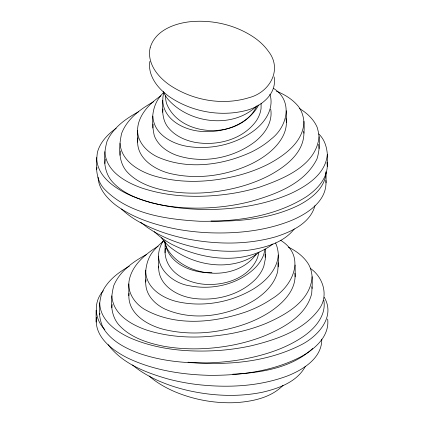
<?xml version="1.0" encoding="UTF-8"?>
<svg xmlns="http://www.w3.org/2000/svg" width="424" height="424" viewBox="0 0 424 424"><rect width="100%" height="100%" fill="white"/><g stroke="black" fill="none" stroke-linecap="round" stroke-linejoin="round"><path stroke-width="0.64" d="M128.997 293.355C126.877 314.221 148.909 326.332 166.441 330.015C193.09 335.898 221.264 332.708 246.779 323.459A112.869 65.163 0 0 0 271.519 310.861C283.762 302.381 296.572 289.316 294.934 273.21M276.374 91.187C283.804 94.144 290.88 98.31 296.403 104.161C304.061 111.782 304.718 123.05 303.934 133.2C303.674 153.006 285.702 166.468 269.887 175.138A121.64 70.23 0 0 1 240.488 186.671C217.114 193.026 192.39 195.051 168.418 191.166C153.642 188.431 138.256 183.576 127.598 172.43C117.798 162.111 118.831 146.365 121.598 133.465C127.131 118.89 140.355 109.047 153.567 101.771M120.066 155.232L120.315 150.944M303.934 121.359C303.674 141.171 285.702 154.627 269.887 163.298A121.64 70.23 0 0 1 240.488 174.831C212.111 182.41 181.408 184.249 153.053 175.584C138.219 170.814 121.179 160.675 120.066 143.397M261.12 103.477L261.057 108.491A75.668 43.688 0 0 1 256.234 120.946C242.597 139.841 216.675 146.344 194.537 142.247C184.991 140.302 175.562 136.051 169.086 128.578C161.215 120.04 162.424 107.738 162.943 97.07A75.668 43.688 0 0 1 163.918 92.596M162.747 112.233L162.943 108.91M270.729 109.244C271.885 115.863 270.141 122.668 266.807 128.414A87.116 50.297 0 0 1 255.253 141.51C233.211 158.438 202.29 164.215 175.891 155.057C166.674 151.543 157.813 145.167 154.283 135.611C151.776 124.264 151.299 111.252 157.193 100.822A87.116 50.297 0 0 1 163.834 92.199M152.889 127.953L153.122 124.036M288.384 247.15C295.941 250.801 302.964 255.974 307.723 262.97C313.755 271.985 312.239 283.327 311.704 293.567C306.425 315.096 284.875 327.042 266.028 335.262A129.574 74.809 0 0 1 232.288 345.189C209.769 349.434 186.47 350.245 163.85 346.281C147.711 343.085 130.831 337.753 119.298 325.394C109.62 314.756 110.484 298.713 113.727 285.681C119.764 271.175 133.247 261.481 146.736 254.416M111.894 307.718L112.148 304.57M312.106 276.686C310.638 301.008 285.924 314.746 266.028 323.422A129.574 74.809 0 0 1 232.288 333.349C204.151 338.543 174.492 338.903 147.006 330.174C131.361 324.932 112.853 314.359 111.894 295.878M299.476 108.544C306.912 112.959 313.612 119.155 317.126 127.189C320.231 137.328 320.12 148.76 316.993 158.883C304.665 183.846 275.886 194.303 250.754 201.458A136.274 78.678 0 0 1 222.415 206.668C198.559 209.308 174.132 208.608 150.806 202.608C136.655 198.633 122.213 192.809 112.201 181.62C102.666 170.808 103.414 154.421 107.007 141.388C112.97 127.741 125.737 118.72 138.425 111.83M104.94 163.537L105.375 159.085M319.06 136.729C316.267 165.683 283.635 178.716 259.854 187.048A136.274 78.678 0 0 1 232.267 193.461C202.343 198.04 171.063 197.648 142.104 188.118C125.69 182.352 105.777 171.323 104.94 151.702M323.841 300.346C326.416 315.159 315.366 327.948 304.114 335.967C285.606 348.835 263.59 355.513 241.611 359.515A141.128 81.477 0 0 1 211.322 362.748C186.82 363.628 161.915 361.317 138.659 353.208C125.308 348.168 111.597 341.156 103.71 328.754C97.907 318.154 98.463 303.833 101.972 292.597C107.394 280.762 118.169 272.441 129.283 266.261M99.741 314.698L99.884 313.431M275.542 242.947C279.708 251.66 278.345 261.772 277.741 271.084C276.448 277.111 273.353 282.575 269.463 287.297A95.05 54.876 0 0 1 253.849 300.558C227.571 316.145 193.249 321.62 164.735 308.964C155.656 304.543 147.393 296.615 145.957 286.205C144.695 273.533 145.268 259.541 154.537 249.752A95.05 54.876 0 0 1 163.478 241.171M145.755 282.034L146.042 279.617M278.245 255.02C277.879 262.631 274.254 269.675 269.463 275.457A95.05 54.876 0 0 1 253.849 288.723C231.711 302.105 204.416 307.246 179.008 302.047C163.41 298.957 145.289 288.124 145.755 270.194M318.811 133.989C327.567 142.395 328.075 155.099 327.286 166.415C326.628 179.373 316.813 189.464 306.738 196.492C275.16 216.653 236.428 221.816 199.63 221.254C166.076 219.298 128.117 214.189 103.859 188.537C95.146 178.69 95.946 164.729 97.366 152.561C100 142.263 107.776 134.254 116.218 128.255M96.714 169.372L96.958 167.507M327.286 154.58C325.727 173.946 307.135 185.749 291.214 193.328C265.848 204.575 237.933 208.974 210.331 209.504C182.394 209.636 153.87 205.995 128.223 194.399C113.563 187.397 96.741 175.557 96.714 157.532M265.064 249.036L263.839 254.321A80.518 46.486 0 0 1 255.868 267.104C239.125 284.117 213.198 290.276 190.1 285.887C172.25 283.502 152.831 266.632 160.161 247.213A80.518 46.486 0 0 1 163.335 240.652M96.481 317.3C93.879 336.783 112.561 350.521 128 358.163C153.223 370.141 181.361 374.615 209.085 375.325C240.159 375.579 272.15 371.408 300.128 357.167C314.131 349.747 329.755 336.677 327.678 319.087M149.889 61.363C148.411 69.165 151.363 77.115 155.788 83.459A90.948 52.507 0 0 0 169.319 96.667C190.943 111.427 218.98 116.907 244.505 110.871C260.002 107.532 277.291 94.626 274.137 76.924M137.975 137.954C134.689 158.009 155.703 170.824 172.764 174.094C199.042 179.665 226.983 175.382 251.156 163.982A103.816 59.938 0 0 0 271.222 150.843C280.19 142.851 288.256 131.133 285.983 118.55M314.984 205.635C310.241 223.257 291.447 231.796 275.499 236.862C246.773 245.008 216.145 244.51 187 238.882A133.168 76.882 0 0 1 160.776 231.652C146.587 226.363 132.505 219.606 121.481 209.011M256.918 105.793C241.473 139.782 180.608 138.436 166.685 103.785A72.303 41.743 0 0 1 165.546 95.893M305.423 366.257C297.06 382.003 278.594 388.49 262.244 392.279C237.546 397.262 211.857 395.937 187.382 390.35A125.743 72.599 0 0 1 155.756 379.549C147.526 375.558 139.459 371 132.542 364.958M256.038 254.389C235.771 282.432 185.267 277.937 167.528 249.317A73.999 42.723 0 0 1 164.507 240.774M294.272 228.949C283.587 242.698 265.509 247.643 249.031 250.128C225.923 252.996 202.269 250.324 180.121 243.286A117.326 67.739 0 0 1 153.032 231.154L147.107 227.291L140.673 222.213M103.361 290.758C93.158 301.528 94.303 319.389 104.834 329.517M283.062 385.358C271.042 397.627 253.086 401.358 236.56 402.593C215.503 403.659 194.234 399.885 174.799 391.718A108.343 62.551 0 0 1 152.417 378.796L149.158 376.04M259.181 252.206C233.142 272.966 192.507 266.479 168.376 245.676A83.623 48.278 0 0 1 161.549 237.795M255.81 106.853C231.546 129.082 188.966 123.283 167.952 99.248A77.852 44.949 0 0 1 163.24 91.51M312.742 348.454C291.394 368.207 260.691 372.802 232.718 374.217M272.892 244.028C244.033 266.134 201.692 259.631 171.307 244.081A99.364 57.367 0 0 1 154.325 231.658M211.947 272.6C192.676 273.538 168.079 264.004 165.174 242.549M188.049 362.207C225.886 365.642 265.71 362.536 300.128 345.332C317.284 337.101 336.084 317.131 324.212 297.256M273.358 88.272C293.344 100.578 287.716 126.437 271.222 139.008A103.816 59.938 0 0 1 251.156 152.147C222.134 165.508 186.666 170.22 156.869 156.642C147.425 151.93 138.759 143.508 137.668 132.516C136.703 120.485 144.187 109.737 152.778 102.067A103.816 59.938 0 0 1 160.882 95.803M280.487 240.212C306.738 256.186 293.138 286.407 271.519 299.026A112.869 65.163 0 0 1 246.779 311.619C214.131 322.961 175.086 326.899 144.017 309.048C134.758 303.261 127.476 292.841 128.997 281.52C131.043 267.841 141.616 257.442 152.481 249.863A112.869 65.163 0 0 1 158.136 246.28M310.384 268.418C323.242 277.137 328.902 295.735 319.24 308.9C303.6 330.603 276.464 339.613 251.538 345.719A141.128 81.477 0 0 1 221.752 350.24C190.948 352.583 158.968 350.335 130.316 337.992C116.081 331.489 99.995 320.157 99.741 302.858M108.12 344.617C122.35 363.697 145.909 372.664 168.052 378.992A138.939 80.216 0 0 0 196.837 384.499C227.317 387.976 259.053 386.667 287.991 375.728C303.42 369.527 322.044 357.951 321.779 339.174M269.881 94.255C272.415 101.686 270.692 109.933 266.807 116.573A87.116 50.297 0 0 1 255.253 129.67C236.989 143.937 212.689 149.693 189.846 146.752C173.421 144.748 153.605 134.805 152.889 116.112M265.095 254.257L265.307 259.085L263.839 266.161A80.518 46.486 0 0 1 255.868 278.944C240.228 294.94 216.404 301.173 194.563 298.496C177.762 296.742 157.633 285.315 158.693 266.129M303.685 131.429L303.934 133.2M311.884 286.714L312.106 288.527M318.615 144.287L319.06 148.57M162.747 100.393C163.468 120.427 185.362 130.831 203.064 131.504C222.754 132.537 244.441 125.732 256.234 109.111A75.668 43.688 0 0 0 258.555 105.025M327.01 162.217L327.286 166.415M278.043 262.684L278.245 266.855M325.955 171.651C325.849 187.45 311.666 198.464 298.872 205.158C274.036 217.401 245.915 221.079 218.493 221.174A142.798 82.442 0 0 1 211.004 221.015M325.886 180.396C327.635 200.838 307.347 213.892 290.822 220.713C264.587 231.133 235.908 233.889 207.887 232.723A142.798 82.442 0 0 1 177.306 229.246C155.343 225.043 133.189 218.238 115.105 204.644C106.652 197.849 98.511 188.579 98.071 177.216M326.067 172.367L326.067 182.892M295.184 265L295.184 276.84M286.444 110.77L286.444 122.61M265.366 249.381L265.366 257.273M165.079 241.627L165.079 252.81M158.634 256.101L158.634 267.936M137.556 130.306L137.556 142.141M128.817 283.889L128.817 295.729M96.105 310.246L96.105 322.086M258.603 253.308A72.87 42.071 0 0 1 256.822 259.387C248.093 277.879 225.754 285.357 206.493 284.398C188.834 283.693 167.586 273.84 165.174 254.384A72.87 42.071 0 0 1 165.397 248.226M150.154 47.822C148.151 56.127 150.955 64.819 155.788 71.624A90.948 52.507 0 0 0 169.319 84.832C192.258 100.393 222.531 105.921 249.174 97.631C269.786 92.337 282.946 69.319 268.212 51.066A90.948 52.507 0 0 0 254.681 37.858C236.02 24.974 212.583 19.515 190.095 21.73C174.026 23.484 154.972 30.719 150.154 47.822"/></g></svg>
